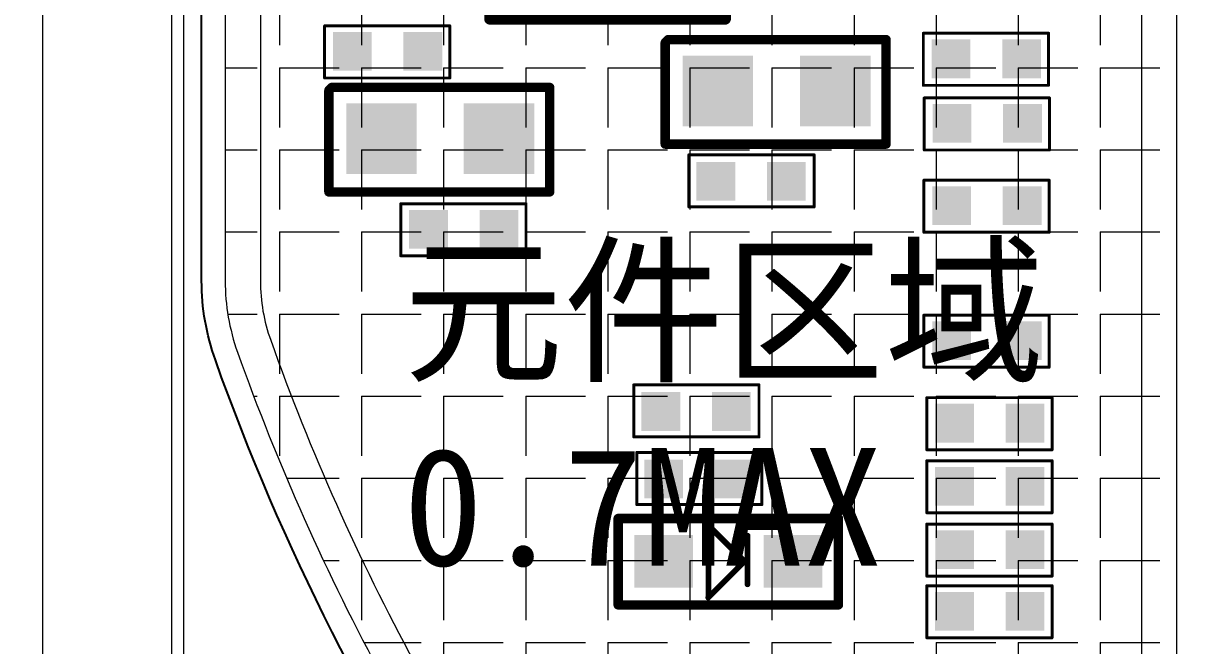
# Model space of a CAD drawing. Header units: millimetres. Extents: x -19 to 3409, y 490 to 920.
# Drawn here: x 3136.95 to 3147.01, y 801.49 to 806.78 of the extents above; entities that cross this region are included whole.
import ezdxf

# ---------------------------------------------------------------- set-up
doc = ezdxf.new("R2010")
doc.units = ezdxf.units.MM
doc.layers.get('0').update_dxf_attribs({"lineweight": 5})
doc.layers.get('Defpoints').update_dxf_attribs({"lineweight": 5})
for name, color, linetype, lineweight in [('DIM', 3, 'Continuous', 5), ('EMI', 5, 'Continuous', 5), ('MFPC', 50, 'Continuous', 5)]:
    doc.layers.add(name, color=color, linetype=linetype, lineweight=lineweight)
for name, color, linetype in [('TEXT', 2, 'Continuous'), ('TOPLAYER', 1, 'Continuous'), ('TOPOVERLAY', 2, 'Continuous'), ('TOPPASTE', 8, 'Continuous'), ('TOPSOLDER', 216, 'Continuous')]:
    doc.layers.add(name, color=color, linetype=linetype)
doc.styles.get("Standard").update_dxf_attribs({"font": 'txt', "bigfont": 'gbcbig.shx'})
doc.styles.add('汉字', font='')
doc.styles.get('汉字').set_extended_font_data('SimSun')
doc.dimstyles.new('DIM', dxfattribs={"dimtxt": 0.8, "dimasz": 0.8, "dimexe": 0, "dimexo": 0.5, "dimgap": 0.11, "dimtad": 0, "dimzin": 1, "dimdsep": 46, "dimtxsty": '汉字', "dimcen": 0, "dimclrd": 256, "dimclre": 256, "dimclrt": 256, "dimadec": 0, "dimazin": 0, "dimtm": 1e-09, "dimtfac": 1, "dimtofl": 0, "dimtmove": 0, "dimatfit": 3, "dimfxl": 0, "dimlwd": 5, "dimlwe": 5, "dimarcsym": 0})

# ---------------------------------------------------------------- blocks, each defined once
blk = doc.blocks.new('*D128')
at = {"layer": 'Defpoints', "color": 0, "lineweight": 5, "transparency": 16777216}
for p in [(3138.311, 826.642), (3138.311, 767.829), (3176.616, 767.829)]:
    blk.add_point(p, dxfattribs=at)
at = {"layer": 'DIM', "lineweight": 5, "transparency": 16777216}
for p, q in [((3138.311, 768.329), (3138.311, 826.642)), ((3139.111, 826.642), (3150.506, 826.642)), ((3175.816, 826.642), (3162.596, 826.642)), ((3176.616, 768.329), (3176.616, 826.642))]:
    blk.add_line(p, q, dxfattribs=at)
for points in [[(3139.111, 826.775), (3139.111, 826.508), (3138.311, 826.642)], [(3175.816, 826.775), (3175.816, 826.508), (3176.616, 826.642)]]:
    blk.add_solid(points, dxfattribs=at)
at = {"layer": 'DIM', "lineweight": 5, "transparency": 16777216, "insert": (3156.551, 826.642), "char_height": 0.8, "attachment_point": 5, "style": '汉字'}
blk.add_mtext('38.31±0.1(AA . Area）', dxfattribs=at)
blk = doc.blocks.new('*D129')
at = {"layer": 'Defpoints', "color": 0, "lineweight": 5, "transparency": 16777216}
for p in [(3137.111, 828.708), (3137.111, 767.829), (3177.816, 767.829)]:
    blk.add_point(p, dxfattribs=at)
at = {"layer": 'DIM', "lineweight": 5, "transparency": 16777216}
for p, q in [((3137.111, 768.329), (3137.111, 828.708)), ((3137.911, 828.708), (3149.306, 828.708)), ((3177.016, 828.708), (3164.109, 828.708)), ((3177.816, 768.329), (3177.816, 828.708))]:
    blk.add_line(p, q, dxfattribs=at)
for points in [[(3137.911, 828.841), (3137.911, 828.574), (3137.111, 828.708)], [(3177.016, 828.841), (3177.016, 828.574), (3177.816, 828.708)]]:
    blk.add_solid(points, dxfattribs=at)
at = {"layer": 'DIM', "lineweight": 5, "transparency": 16777216, "insert": (3156.708, 828.708), "char_height": 0.8, "attachment_point": 5, "style": '汉字'}
blk.add_mtext('40.71±0.15(Panel Outline)', dxfattribs=at)
blk = doc.blocks.new('*D121')
at = {"layer": 'Defpoints', "color": 0, "lineweight": 5, "transparency": 16777216}
for p in [(3115.403, 825.656), (3131.773, 825.656), (3153.816, 788.292)]:
    blk.add_point(p, dxfattribs=at)
at = {"layer": 'DIM', "lineweight": 5, "transparency": 16777216}
for p, q in [((3131.273, 825.656), (3115.403, 825.656)), ((3115.403, 824.856), (3115.403, 808.451)), ((3115.403, 789.092), (3115.403, 805.496)), ((3153.316, 788.292), (3115.403, 788.292))]:
    blk.add_line(p, q, dxfattribs=at)
for points in [[(3115.27, 824.856), (3115.536, 824.856), (3115.403, 825.656)], [(3115.27, 789.092), (3115.536, 789.092), (3115.403, 788.292)]]:
    blk.add_solid(points, dxfattribs=at)
at = {"layer": 'DIM', "lineweight": 5, "transparency": 16777216, "insert": (3115.403, 806.974), "char_height": 0.8, "attachment_point": 5, "rotation": 90, "style": '汉字'}
blk.add_mtext('37.36', dxfattribs=at)
blk = doc.blocks.new('*D243')
at = {"layer": 'Defpoints', "color": 0, "lineweight": 5, "transparency": 16777216}
for p in [(3179.613, 833.099), (3135.313, 767.829), (3179.613, 767.829)]:
    blk.add_point(p, dxfattribs=at)
at = {"layer": 'DIM', "lineweight": 5, "transparency": 16777216}
for p, q in [((3135.313, 768.329), (3135.313, 833.099)), ((3136.113, 833.099), (3148.413, 833.099)), ((3178.813, 833.099), (3164.178, 833.099)), ((3179.613, 768.329), (3179.613, 833.099))]:
    blk.add_line(p, q, dxfattribs=at)
for points in [[(3136.113, 833.232), (3136.113, 832.965), (3135.313, 833.099)], [(3178.813, 833.232), (3178.813, 832.965), (3179.613, 833.099)]]:
    blk.add_solid(points, dxfattribs=at)
at = {"layer": 'DIM', "lineweight": 5, "transparency": 16777216, "insert": (3156.296, 833.099), "char_height": 1.5, "attachment_point": 5, "style": '汉字'}
blk.add_mtext('\\A1;44.30±0.04(OD)', dxfattribs=at)
blk = doc.blocks.new('*D244')
at = {"layer": 'Defpoints', "color": 0, "lineweight": 5, "transparency": 16777216}
for p in [(3176.716, 830.889), (3138.211, 767.829), (3176.716, 767.829)]:
    blk.add_point(p, dxfattribs=at)
at = {"layer": 'DIM', "lineweight": 5, "transparency": 16777216}
for p, q in [((3138.211, 768.329), (3138.211, 830.889)), ((3139.011, 830.889), (3150.465, 830.889)), ((3175.916, 830.889), (3164.462, 830.889)), ((3176.716, 768.329), (3176.716, 830.889))]:
    blk.add_line(p, q, dxfattribs=at)
for points in [[(3139.011, 831.023), (3139.011, 830.756), (3138.211, 830.889)], [(3175.916, 831.023), (3175.916, 830.756), (3176.716, 830.889)]]:
    blk.add_solid(points, dxfattribs=at)
at = {"layer": 'DIM', "lineweight": 5, "transparency": 16777216, "insert": (3157.463, 830.889), "char_height": 1.5, "attachment_point": 5, "style": '汉字'}
blk.add_mtext('38.51%%P0.1 VA', dxfattribs=at)
blk = doc.blocks.new('DIODE_SCHOTTKY_2')
at = {"layer": 'TOPLAYER'}
for points in [[(-0.249999, -0.224998), (0.249999, -0.224998), (-0.249999, 0.224998), (0.249999, 0.224998)], [(0.849998, -0.224998), (1.349997, -0.224998), (0.849998, 0.224998), (1.349997, 0.224998)]]:
    blk.add_solid(points, dxfattribs=at)
at = {"layer": 'TOPOVERLAY'}
for points, const_width in [([(-0.387835, 0.364609), (1.486865, 0.364609)], 0.08001), ([(-0.387835, -0.37039), (-0.387835, 0.364609)], 0.08001), ([(1.486865, -0.37039), (1.486865, 0.364609)], 0.08001), ([(0.380865, -0.30639), (0.380865, 0.304251)], 0.05), ([(0.380865, 0.304251), (0.686186, -0.001069)], 0.05), ([(0.713064, -0.19479), (0.713064, 0.218011)], 0.05), ([(0.379265, -0.30799), (0.686186, -0.001069)], 0.05), ([(-0.387835, -0.37039), (1.486865, -0.37039)], 0.08001)]:
    blk.add_lwpolyline(points, dxfattribs=dict(at, const_width=const_width))
for points, const_width in [([(-0.407838, 0.364609, 1), (-0.367833, 0.364609, 1)], 0.040005), ([(-0.407838, 0.364609, 1), (-0.367833, 0.364609, 1)], 0.040005), ([(1.466863, 0.364609, 1), (1.506868, 0.364609, 1)], 0.040005), ([(1.466863, 0.364609, 1), (1.506868, 0.364609, 1)], 0.040005), ([(0.368366, 0.304251, 1), (0.393365, 0.304251, 1)], 0.024999), ([(0.368366, 0.304251, 1), (0.393365, 0.304251, 1)], 0.024999), ([(0.700565, 0.218011, 1), (0.725564, 0.218011, 1)], 0.024999), ([(0.673687, -0.001069, 1), (0.698685, -0.001069, 1)], 0.024999), ([(0.673687, -0.001069, 1), (0.698685, -0.001069, 1)], 0.024999), ([(0.700565, -0.19479, 1), (0.725564, -0.19479, 1)], 0.024999), ([(0.366766, -0.30799, 1), (0.391765, -0.30799, 1)], 0.024999), ([(0.368366, -0.30639, 1), (0.393365, -0.30639, 1)], 0.024999), ([(-0.407838, -0.37039, 1), (-0.367833, -0.37039, 1)], 0.040005), ([(-0.407838, -0.37039, 1), (-0.367833, -0.37039, 1)], 0.040005), ([(1.466863, -0.37039, 1), (1.506868, -0.37039, 1)], 0.040005), ([(1.466863, -0.37039, 1), (1.506868, -0.37039, 1)], 0.040005)]:
    blk.add_lwpolyline(points, format="xyb", close=True, dxfattribs=dict(at, const_width=const_width))
at = {"layer": 'TOPPASTE'}
for points in [[(-0.249999, -0.224998), (0.249999, -0.224998), (-0.249999, 0.224998), (0.249999, 0.224998)], [(0.849998, -0.224998), (1.349997, -0.224998), (0.849998, 0.224998), (1.349997, 0.224998)]]:
    blk.add_solid(points, dxfattribs=at)
at = {"layer": 'TOPSOLDER'}
for points in [[(-0.249999, -0.224998), (0.249999, -0.224998), (-0.249999, 0.224998), (0.249999, 0.224998)], [(0.849998, -0.224998), (1.349997, -0.224998), (0.849998, 0.224998), (1.349997, 0.224998)]]:
    blk.add_solid(points, dxfattribs=at)
blk = doc.blocks.new('0201_3')
at = {"layer": 'TOPLAYER'}
for points in [[(0.164998, -0.165001), (0.164998, 0.165001), (-0.164998, -0.165001), (-0.164998, 0.165001)], [(0.764997, -0.165001), (0.764997, 0.165001), (0.435, -0.165001), (0.435, 0.165001)]]:
    blk.add_solid(points, dxfattribs=at)
at = {"layer": 'TOPOVERLAY', "const_width": 0.025001}
for points in [[(-0.181, 0.225999), (-0.23, 0.225999)], [(-0.23, 0.225999), (-0.23, -0.217)], [(0.836, 0.225999), (-0.18, 0.225999)], [(0.836, 0.225999), (0.836, -0.217)], [(0.836, -0.217), (-0.23, -0.217)]]:
    blk.add_lwpolyline(points, dxfattribs=at)
at = {"layer": 'TOPOVERLAY', "const_width": 0.012499}
for points in [[(-0.23625, 0.225999, 1), (-0.223749, 0.225999, 1)], [(-0.23625, 0.225999, 1), (-0.223749, 0.225999, 1)], [(-0.187251, 0.225999, 1), (-0.174749, 0.225999, 1)], [(-0.186251, 0.225999, 1), (-0.173749, 0.225999, 1)], [(0.829749, 0.225999, 1), (0.842251, 0.225999, 1)], [(0.829749, 0.225999, 1), (0.842251, 0.225999, 1)], [(-0.23625, -0.217, 1), (-0.223749, -0.217, 1)], [(-0.23625, -0.217, 1), (-0.223749, -0.217, 1)], [(0.829749, -0.217, 1), (0.842251, -0.217, 1)], [(0.829749, -0.217, 1), (0.842251, -0.217, 1)]]:
    blk.add_lwpolyline(points, format="xyb", close=True, dxfattribs=at)
at = {"layer": 'TOPPASTE'}
for points in [[(0.164998, -0.165001), (0.164998, 0.165001), (-0.164998, -0.165001), (-0.164998, 0.165001)], [(0.764997, -0.165001), (0.764997, 0.165001), (0.435, -0.165001), (0.435, 0.165001)]]:
    blk.add_solid(points, dxfattribs=at)
at = {"layer": 'TOPSOLDER'}
for points in [[(0.164998, -0.165001), (0.164998, 0.165001), (-0.164998, -0.165001), (-0.164998, 0.165001)], [(0.764997, -0.165001), (0.764997, 0.165001), (0.435, -0.165001), (0.435, 0.165001)]]:
    blk.add_solid(points, dxfattribs=at)
blk = doc.blocks.new('0201_4')
at = {"layer": 'TOPLAYER'}
for points in [[(0.164998, -0.165001), (0.164998, 0.165001), (-0.164998, -0.165001), (-0.164998, 0.165001)], [(0.764997, -0.165001), (0.764997, 0.165001), (0.435, -0.165001), (0.435, 0.165001)]]:
    blk.add_solid(points, dxfattribs=at)
at = {"layer": 'TOPOVERLAY', "const_width": 0.025001}
for points in [[(-0.181, 0.225999), (-0.23, 0.225999)], [(-0.23, 0.225999), (-0.23, -0.217)], [(0.836, 0.225999), (-0.18, 0.225999)], [(0.836, 0.225999), (0.836, -0.217)], [(0.836, -0.217), (-0.23, -0.217)]]:
    blk.add_lwpolyline(points, dxfattribs=at)
at = {"layer": 'TOPOVERLAY', "const_width": 0.012499}
for points in [[(-0.23625, 0.225999, 1), (-0.223749, 0.225999, 1)], [(-0.23625, 0.225999, 1), (-0.223749, 0.225999, 1)], [(-0.187251, 0.225999, 1), (-0.174749, 0.225999, 1)], [(-0.186251, 0.225999, 1), (-0.173749, 0.225999, 1)], [(0.829749, 0.225999, 1), (0.842251, 0.225999, 1)], [(0.829749, 0.225999, 1), (0.842251, 0.225999, 1)], [(-0.23625, -0.217, 1), (-0.223749, -0.217, 1)], [(-0.23625, -0.217, 1), (-0.223749, -0.217, 1)], [(0.829749, -0.217, 1), (0.842251, -0.217, 1)], [(0.829749, -0.217, 1), (0.842251, -0.217, 1)]]:
    blk.add_lwpolyline(points, format="xyb", close=True, dxfattribs=at)
at = {"layer": 'TOPPASTE'}
for points in [[(0.164998, -0.165001), (0.164998, 0.165001), (-0.164998, -0.165001), (-0.164998, 0.165001)], [(0.764997, -0.165001), (0.764997, 0.165001), (0.435, -0.165001), (0.435, 0.165001)]]:
    blk.add_solid(points, dxfattribs=at)
at = {"layer": 'TOPSOLDER'}
for points in [[(0.164998, -0.165001), (0.164998, 0.165001), (-0.164998, -0.165001), (-0.164998, 0.165001)], [(0.764997, -0.165001), (0.764997, 0.165001), (0.435, -0.165001), (0.435, 0.165001)]]:
    blk.add_solid(points, dxfattribs=at)
blk = doc.blocks.new('0201_5')
at = {"layer": 'TOPLAYER'}
for points in [[(0.164998, -0.165001), (0.164998, 0.165001), (-0.164998, -0.165001), (-0.164998, 0.165001)], [(0.764997, -0.165001), (0.764997, 0.165001), (0.435, -0.165001), (0.435, 0.165001)]]:
    blk.add_solid(points, dxfattribs=at)
at = {"layer": 'TOPOVERLAY', "const_width": 0.025001}
for points in [[(-0.23, 0.225999), (-0.181, 0.225999)], [(-0.23, -0.217), (-0.23, 0.225999)], [(-0.18, 0.225999), (0.836, 0.225999)], [(0.836, -0.217), (0.836, 0.225999)], [(-0.23, -0.217), (0.836, -0.217)]]:
    blk.add_lwpolyline(points, dxfattribs=at)
at = {"layer": 'TOPOVERLAY', "const_width": 0.012499}
for points in [[(-0.23625, 0.225999, 1), (-0.223749, 0.225999, 1)], [(-0.23625, 0.225999, 1), (-0.223749, 0.225999, 1)], [(-0.187251, 0.225999, 1), (-0.174749, 0.225999, 1)], [(-0.186251, 0.225999, 1), (-0.173749, 0.225999, 1)], [(0.829749, 0.225999, 1), (0.842251, 0.225999, 1)], [(0.829749, 0.225999, 1), (0.842251, 0.225999, 1)], [(-0.23625, -0.217, 1), (-0.223749, -0.217, 1)], [(-0.23625, -0.217, 1), (-0.223749, -0.217, 1)], [(0.829749, -0.217, 1), (0.842251, -0.217, 1)], [(0.829749, -0.217, 1), (0.842251, -0.217, 1)]]:
    blk.add_lwpolyline(points, format="xyb", close=True, dxfattribs=at)
at = {"layer": 'TOPPASTE'}
for points in [[(0.164998, -0.165001), (0.164998, 0.165001), (-0.164998, -0.165001), (-0.164998, 0.165001)], [(0.764997, -0.165001), (0.764997, 0.165001), (0.435, -0.165001), (0.435, 0.165001)]]:
    blk.add_solid(points, dxfattribs=at)
at = {"layer": 'TOPSOLDER'}
for points in [[(0.164998, -0.165001), (0.164998, 0.165001), (-0.164998, -0.165001), (-0.164998, 0.165001)], [(0.764997, -0.165001), (0.764997, 0.165001), (0.435, -0.165001), (0.435, 0.165001)]]:
    blk.add_solid(points, dxfattribs=at)
blk = doc.blocks.new('0201_6')
at = {"layer": 'TOPLAYER'}
for points in [[(0.164998, -0.165001), (0.164998, 0.165001), (-0.164998, -0.165001), (-0.164998, 0.165001)], [(0.764997, -0.165001), (0.764997, 0.165001), (0.435, -0.165001), (0.435, 0.165001)]]:
    blk.add_solid(points, dxfattribs=at)
at = {"layer": 'TOPOVERLAY', "const_width": 0.025001}
for points in [[(-0.23, 0.225999), (-0.181, 0.225999)], [(-0.23, -0.217), (-0.23, 0.225999)], [(-0.18, 0.225999), (0.836, 0.225999)], [(0.836, -0.217), (0.836, 0.225999)], [(-0.23, -0.217), (0.836, -0.217)]]:
    blk.add_lwpolyline(points, dxfattribs=at)
at = {"layer": 'TOPOVERLAY', "const_width": 0.012499}
for points in [[(-0.23625, 0.225999, 1), (-0.223749, 0.225999, 1)], [(-0.23625, 0.225999, 1), (-0.223749, 0.225999, 1)], [(-0.187251, 0.225999, 1), (-0.174749, 0.225999, 1)], [(-0.186251, 0.225999, 1), (-0.173749, 0.225999, 1)], [(0.829749, 0.225999, 1), (0.842251, 0.225999, 1)], [(0.829749, 0.225999, 1), (0.842251, 0.225999, 1)], [(-0.23625, -0.217, 1), (-0.223749, -0.217, 1)], [(-0.23625, -0.217, 1), (-0.223749, -0.217, 1)], [(0.829749, -0.217, 1), (0.842251, -0.217, 1)], [(0.829749, -0.217, 1), (0.842251, -0.217, 1)]]:
    blk.add_lwpolyline(points, format="xyb", close=True, dxfattribs=at)
at = {"layer": 'TOPPASTE'}
for points in [[(0.164998, -0.165001), (0.164998, 0.165001), (-0.164998, -0.165001), (-0.164998, 0.165001)], [(0.764997, -0.165001), (0.764997, 0.165001), (0.435, -0.165001), (0.435, 0.165001)]]:
    blk.add_solid(points, dxfattribs=at)
at = {"layer": 'TOPSOLDER'}
for points in [[(0.164998, -0.165001), (0.164998, 0.165001), (-0.164998, -0.165001), (-0.164998, 0.165001)], [(0.764997, -0.165001), (0.764997, 0.165001), (0.435, -0.165001), (0.435, 0.165001)]]:
    blk.add_solid(points, dxfattribs=at)
blk = doc.blocks.new('0201_7')
at = {"layer": 'TOPLAYER'}
for points in [[(0.164998, -0.165001), (0.164998, 0.165001), (-0.164998, -0.165001), (-0.164998, 0.165001)], [(0.764997, -0.165001), (0.764997, 0.165001), (0.435, -0.165001), (0.435, 0.165001)]]:
    blk.add_solid(points, dxfattribs=at)
at = {"layer": 'TOPOVERLAY', "const_width": 0.025001}
for points in [[(-0.23, 0.225999), (-0.181, 0.225999)], [(-0.23, -0.217), (-0.23, 0.225999)], [(-0.18, 0.225999), (0.836, 0.225999)], [(0.836, -0.217), (0.836, 0.225999)], [(-0.23, -0.217), (0.836, -0.217)]]:
    blk.add_lwpolyline(points, dxfattribs=at)
at = {"layer": 'TOPOVERLAY', "const_width": 0.012499}
for points in [[(-0.23625, 0.225999, 1), (-0.223749, 0.225999, 1)], [(-0.23625, 0.225999, 1), (-0.223749, 0.225999, 1)], [(-0.187251, 0.225999, 1), (-0.174749, 0.225999, 1)], [(-0.186251, 0.225999, 1), (-0.173749, 0.225999, 1)], [(0.829749, 0.225999, 1), (0.842251, 0.225999, 1)], [(0.829749, 0.225999, 1), (0.842251, 0.225999, 1)], [(-0.23625, -0.217, 1), (-0.223749, -0.217, 1)], [(-0.23625, -0.217, 1), (-0.223749, -0.217, 1)], [(0.829749, -0.217, 1), (0.842251, -0.217, 1)], [(0.829749, -0.217, 1), (0.842251, -0.217, 1)]]:
    blk.add_lwpolyline(points, format="xyb", close=True, dxfattribs=at)
at = {"layer": 'TOPPASTE'}
for points in [[(0.164998, -0.165001), (0.164998, 0.165001), (-0.164998, -0.165001), (-0.164998, 0.165001)], [(0.764997, -0.165001), (0.764997, 0.165001), (0.435, -0.165001), (0.435, 0.165001)]]:
    blk.add_solid(points, dxfattribs=at)
at = {"layer": 'TOPSOLDER'}
for points in [[(0.164998, -0.165001), (0.164998, 0.165001), (-0.164998, -0.165001), (-0.164998, 0.165001)], [(0.764997, -0.165001), (0.764997, 0.165001), (0.435, -0.165001), (0.435, 0.165001)]]:
    blk.add_solid(points, dxfattribs=at)
blk = doc.blocks.new('0201_14')
at = {"layer": 'TOPLAYER'}
for points in [[(0.164998, -0.165001), (0.164998, 0.165001), (-0.164998, -0.165001), (-0.164998, 0.165001)], [(0.764997, -0.165001), (0.764997, 0.165001), (0.435, -0.165001), (0.435, 0.165001)]]:
    blk.add_solid(points, dxfattribs=at)
at = {"layer": 'TOPOVERLAY', "const_width": 0.025001}
for points in [[(-0.181, 0.225999), (-0.23, 0.225999)], [(-0.23, 0.225999), (-0.23, -0.217)], [(0.836, 0.225999), (-0.18, 0.225999)], [(0.836, 0.225999), (0.836, -0.217)], [(0.836, -0.217), (-0.23, -0.217)]]:
    blk.add_lwpolyline(points, dxfattribs=at)
at = {"layer": 'TOPOVERLAY', "const_width": 0.012499}
for points in [[(-0.23625, 0.225999, 1), (-0.223749, 0.225999, 1)], [(-0.23625, 0.225999, 1), (-0.223749, 0.225999, 1)], [(-0.187251, 0.225999, 1), (-0.174749, 0.225999, 1)], [(-0.186251, 0.225999, 1), (-0.173749, 0.225999, 1)], [(0.829749, 0.225999, 1), (0.842251, 0.225999, 1)], [(0.829749, 0.225999, 1), (0.842251, 0.225999, 1)], [(-0.23625, -0.217, 1), (-0.223749, -0.217, 1)], [(-0.23625, -0.217, 1), (-0.223749, -0.217, 1)], [(0.829749, -0.217, 1), (0.842251, -0.217, 1)], [(0.829749, -0.217, 1), (0.842251, -0.217, 1)]]:
    blk.add_lwpolyline(points, format="xyb", close=True, dxfattribs=at)
at = {"layer": 'TOPPASTE'}
for points in [[(0.164998, -0.165001), (0.164998, 0.165001), (-0.164998, -0.165001), (-0.164998, 0.165001)], [(0.764997, -0.165001), (0.764997, 0.165001), (0.435, -0.165001), (0.435, 0.165001)]]:
    blk.add_solid(points, dxfattribs=at)
at = {"layer": 'TOPSOLDER'}
for points in [[(0.164998, -0.165001), (0.164998, 0.165001), (-0.164998, -0.165001), (-0.164998, 0.165001)], [(0.764997, -0.165001), (0.764997, 0.165001), (0.435, -0.165001), (0.435, 0.165001)]]:
    blk.add_solid(points, dxfattribs=at)
blk = doc.blocks.new('0201_15')
at = {"layer": 'TOPLAYER'}
for points in [[(0.164998, -0.165001), (0.164998, 0.165001), (-0.164998, -0.165001), (-0.164998, 0.165001)], [(0.764997, -0.165001), (0.764997, 0.165001), (0.435, -0.165001), (0.435, 0.165001)]]:
    blk.add_solid(points, dxfattribs=at)
at = {"layer": 'TOPOVERLAY', "const_width": 0.025001}
for points in [[(-0.181, 0.225999), (-0.23, 0.225999)], [(-0.23, 0.225999), (-0.23, -0.217)], [(0.836, 0.225999), (-0.18, 0.225999)], [(0.836, 0.225999), (0.836, -0.217)], [(0.836, -0.217), (-0.23, -0.217)]]:
    blk.add_lwpolyline(points, dxfattribs=at)
at = {"layer": 'TOPOVERLAY', "const_width": 0.012499}
for points in [[(-0.23625, 0.225999, 1), (-0.223749, 0.225999, 1)], [(-0.23625, 0.225999, 1), (-0.223749, 0.225999, 1)], [(-0.187251, 0.225999, 1), (-0.174749, 0.225999, 1)], [(-0.186251, 0.225999, 1), (-0.173749, 0.225999, 1)], [(0.829749, 0.225999, 1), (0.842251, 0.225999, 1)], [(0.829749, 0.225999, 1), (0.842251, 0.225999, 1)], [(-0.23625, -0.217, 1), (-0.223749, -0.217, 1)], [(-0.23625, -0.217, 1), (-0.223749, -0.217, 1)], [(0.829749, -0.217, 1), (0.842251, -0.217, 1)], [(0.829749, -0.217, 1), (0.842251, -0.217, 1)]]:
    blk.add_lwpolyline(points, format="xyb", close=True, dxfattribs=at)
at = {"layer": 'TOPPASTE'}
for points in [[(0.164998, -0.165001), (0.164998, 0.165001), (-0.164998, -0.165001), (-0.164998, 0.165001)], [(0.764997, -0.165001), (0.764997, 0.165001), (0.435, -0.165001), (0.435, 0.165001)]]:
    blk.add_solid(points, dxfattribs=at)
at = {"layer": 'TOPSOLDER'}
for points in [[(0.164998, -0.165001), (0.164998, 0.165001), (-0.164998, -0.165001), (-0.164998, 0.165001)], [(0.764997, -0.165001), (0.764997, 0.165001), (0.435, -0.165001), (0.435, 0.165001)]]:
    blk.add_solid(points, dxfattribs=at)
blk = doc.blocks.new('0201_16')
at = {"layer": 'TOPLAYER'}
for points in [[(0.164998, -0.165001), (0.164998, 0.165001), (-0.164998, -0.165001), (-0.164998, 0.165001)], [(0.764997, -0.165001), (0.764997, 0.165001), (0.435, -0.165001), (0.435, 0.165001)]]:
    blk.add_solid(points, dxfattribs=at)
at = {"layer": 'TOPOVERLAY', "const_width": 0.025001}
for points in [[(-0.181, 0.225999), (-0.23, 0.225999)], [(-0.23, 0.225999), (-0.23, -0.217)], [(0.836, 0.225999), (-0.18, 0.225999)], [(0.836, 0.225999), (0.836, -0.217)], [(0.836, -0.217), (-0.23, -0.217)]]:
    blk.add_lwpolyline(points, dxfattribs=at)
at = {"layer": 'TOPOVERLAY', "const_width": 0.012499}
for points in [[(-0.23625, 0.225999, 1), (-0.223749, 0.225999, 1)], [(-0.23625, 0.225999, 1), (-0.223749, 0.225999, 1)], [(-0.187251, 0.225999, 1), (-0.174749, 0.225999, 1)], [(-0.186251, 0.225999, 1), (-0.173749, 0.225999, 1)], [(0.829749, 0.225999, 1), (0.842251, 0.225999, 1)], [(0.829749, 0.225999, 1), (0.842251, 0.225999, 1)], [(-0.23625, -0.217, 1), (-0.223749, -0.217, 1)], [(-0.23625, -0.217, 1), (-0.223749, -0.217, 1)], [(0.829749, -0.217, 1), (0.842251, -0.217, 1)], [(0.829749, -0.217, 1), (0.842251, -0.217, 1)]]:
    blk.add_lwpolyline(points, format="xyb", close=True, dxfattribs=at)
at = {"layer": 'TOPPASTE'}
for points in [[(0.164998, -0.165001), (0.164998, 0.165001), (-0.164998, -0.165001), (-0.164998, 0.165001)], [(0.764997, -0.165001), (0.764997, 0.165001), (0.435, -0.165001), (0.435, 0.165001)]]:
    blk.add_solid(points, dxfattribs=at)
at = {"layer": 'TOPSOLDER'}
for points in [[(0.164998, -0.165001), (0.164998, 0.165001), (-0.164998, -0.165001), (-0.164998, 0.165001)], [(0.764997, -0.165001), (0.764997, 0.165001), (0.435, -0.165001), (0.435, 0.165001)]]:
    blk.add_solid(points, dxfattribs=at)
blk = doc.blocks.new('0201_17')
at = {"layer": 'TOPLAYER'}
for points in [[(0.164998, -0.165001), (0.164998, 0.165001), (-0.164998, -0.165001), (-0.164998, 0.165001)], [(0.764997, -0.165001), (0.764997, 0.165001), (0.435, -0.165001), (0.435, 0.165001)]]:
    blk.add_solid(points, dxfattribs=at)
at = {"layer": 'TOPOVERLAY', "const_width": 0.025001}
for points in [[(-0.181, 0.225999), (-0.23, 0.225999)], [(-0.23, 0.225999), (-0.23, -0.217)], [(0.836, 0.225999), (-0.18, 0.225999)], [(0.836, 0.225999), (0.836, -0.217)], [(0.836, -0.217), (-0.23, -0.217)]]:
    blk.add_lwpolyline(points, dxfattribs=at)
at = {"layer": 'TOPOVERLAY', "const_width": 0.012499}
for points in [[(-0.23625, 0.225999, 1), (-0.223749, 0.225999, 1)], [(-0.23625, 0.225999, 1), (-0.223749, 0.225999, 1)], [(-0.187251, 0.225999, 1), (-0.174749, 0.225999, 1)], [(-0.186251, 0.225999, 1), (-0.173749, 0.225999, 1)], [(0.829749, 0.225999, 1), (0.842251, 0.225999, 1)], [(0.829749, 0.225999, 1), (0.842251, 0.225999, 1)], [(-0.23625, -0.217, 1), (-0.223749, -0.217, 1)], [(-0.23625, -0.217, 1), (-0.223749, -0.217, 1)], [(0.829749, -0.217, 1), (0.842251, -0.217, 1)], [(0.829749, -0.217, 1), (0.842251, -0.217, 1)]]:
    blk.add_lwpolyline(points, format="xyb", close=True, dxfattribs=at)
at = {"layer": 'TOPPASTE'}
for points in [[(0.164998, -0.165001), (0.164998, 0.165001), (-0.164998, -0.165001), (-0.164998, 0.165001)], [(0.764997, -0.165001), (0.764997, 0.165001), (0.435, -0.165001), (0.435, 0.165001)]]:
    blk.add_solid(points, dxfattribs=at)
at = {"layer": 'TOPSOLDER'}
for points in [[(0.164998, -0.165001), (0.164998, 0.165001), (-0.164998, -0.165001), (-0.164998, 0.165001)], [(0.764997, -0.165001), (0.764997, 0.165001), (0.435, -0.165001), (0.435, 0.165001)]]:
    blk.add_solid(points, dxfattribs=at)
blk = doc.blocks.new('0201_18')
at = {"layer": 'TOPLAYER'}
for points in [[(0.164998, -0.165001), (0.164998, 0.165001), (-0.164998, -0.165001), (-0.164998, 0.165001)], [(0.764997, -0.165001), (0.764997, 0.165001), (0.435, -0.165001), (0.435, 0.165001)]]:
    blk.add_solid(points, dxfattribs=at)
at = {"layer": 'TOPOVERLAY', "const_width": 0.025001}
for points in [[(-0.181, 0.225999), (-0.23, 0.225999)], [(-0.23, 0.225999), (-0.23, -0.217)], [(0.836, 0.225999), (-0.18, 0.225999)], [(0.836, 0.225999), (0.836, -0.217)], [(0.836, -0.217), (-0.23, -0.217)]]:
    blk.add_lwpolyline(points, dxfattribs=at)
at = {"layer": 'TOPOVERLAY', "const_width": 0.012499}
for points in [[(-0.23625, 0.225999, 1), (-0.223749, 0.225999, 1)], [(-0.23625, 0.225999, 1), (-0.223749, 0.225999, 1)], [(-0.187251, 0.225999, 1), (-0.174749, 0.225999, 1)], [(-0.186251, 0.225999, 1), (-0.173749, 0.225999, 1)], [(0.829749, 0.225999, 1), (0.842251, 0.225999, 1)], [(0.829749, 0.225999, 1), (0.842251, 0.225999, 1)], [(-0.23625, -0.217, 1), (-0.223749, -0.217, 1)], [(-0.23625, -0.217, 1), (-0.223749, -0.217, 1)], [(0.829749, -0.217, 1), (0.842251, -0.217, 1)], [(0.829749, -0.217, 1), (0.842251, -0.217, 1)]]:
    blk.add_lwpolyline(points, format="xyb", close=True, dxfattribs=at)
at = {"layer": 'TOPPASTE'}
for points in [[(0.164998, -0.165001), (0.164998, 0.165001), (-0.164998, -0.165001), (-0.164998, 0.165001)], [(0.764997, -0.165001), (0.764997, 0.165001), (0.435, -0.165001), (0.435, 0.165001)]]:
    blk.add_solid(points, dxfattribs=at)
at = {"layer": 'TOPSOLDER'}
for points in [[(0.164998, -0.165001), (0.164998, 0.165001), (-0.164998, -0.165001), (-0.164998, 0.165001)], [(0.764997, -0.165001), (0.764997, 0.165001), (0.435, -0.165001), (0.435, 0.165001)]]:
    blk.add_solid(points, dxfattribs=at)
blk = doc.blocks.new('0201_19')
at = {"layer": 'TOPLAYER'}
for points in [[(0.164998, -0.165001), (0.164998, 0.165001), (-0.164998, -0.165001), (-0.164998, 0.165001)], [(0.764997, -0.165001), (0.764997, 0.165001), (0.435, -0.165001), (0.435, 0.165001)]]:
    blk.add_solid(points, dxfattribs=at)
at = {"layer": 'TOPOVERLAY', "const_width": 0.025001}
for points in [[(-0.181, 0.225999), (-0.23, 0.225999)], [(-0.23, 0.225999), (-0.23, -0.217)], [(0.836, 0.225999), (-0.18, 0.225999)], [(0.836, 0.225999), (0.836, -0.217)], [(0.836, -0.217), (-0.23, -0.217)]]:
    blk.add_lwpolyline(points, dxfattribs=at)
at = {"layer": 'TOPOVERLAY', "const_width": 0.012499}
for points in [[(-0.23625, 0.225999, 1), (-0.223749, 0.225999, 1)], [(-0.23625, 0.225999, 1), (-0.223749, 0.225999, 1)], [(-0.187251, 0.225999, 1), (-0.174749, 0.225999, 1)], [(-0.186251, 0.225999, 1), (-0.173749, 0.225999, 1)], [(0.829749, 0.225999, 1), (0.842251, 0.225999, 1)], [(0.829749, 0.225999, 1), (0.842251, 0.225999, 1)], [(-0.23625, -0.217, 1), (-0.223749, -0.217, 1)], [(-0.23625, -0.217, 1), (-0.223749, -0.217, 1)], [(0.829749, -0.217, 1), (0.842251, -0.217, 1)], [(0.829749, -0.217, 1), (0.842251, -0.217, 1)]]:
    blk.add_lwpolyline(points, format="xyb", close=True, dxfattribs=at)
at = {"layer": 'TOPPASTE'}
for points in [[(0.164998, -0.165001), (0.164998, 0.165001), (-0.164998, -0.165001), (-0.164998, 0.165001)], [(0.764997, -0.165001), (0.764997, 0.165001), (0.435, -0.165001), (0.435, 0.165001)]]:
    blk.add_solid(points, dxfattribs=at)
at = {"layer": 'TOPSOLDER'}
for points in [[(0.164998, -0.165001), (0.164998, 0.165001), (-0.164998, -0.165001), (-0.164998, 0.165001)], [(0.764997, -0.165001), (0.764997, 0.165001), (0.435, -0.165001), (0.435, 0.165001)]]:
    blk.add_solid(points, dxfattribs=at)
blk = doc.blocks.new('0201_20')
at = {"layer": 'TOPLAYER'}
for points in [[(0.164998, -0.165001), (0.164998, 0.165001), (-0.164998, -0.165001), (-0.164998, 0.165001)], [(0.764997, -0.165001), (0.764997, 0.165001), (0.435, -0.165001), (0.435, 0.165001)]]:
    blk.add_solid(points, dxfattribs=at)
at = {"layer": 'TOPOVERLAY', "const_width": 0.025001}
for points in [[(-0.181, 0.225999), (-0.23, 0.225999)], [(-0.23, 0.225999), (-0.23, -0.217)], [(0.836, 0.225999), (-0.18, 0.225999)], [(0.836, 0.225999), (0.836, -0.217)], [(0.836, -0.217), (-0.23, -0.217)]]:
    blk.add_lwpolyline(points, dxfattribs=at)
at = {"layer": 'TOPOVERLAY', "const_width": 0.012499}
for points in [[(-0.23625, 0.225999, 1), (-0.223749, 0.225999, 1)], [(-0.23625, 0.225999, 1), (-0.223749, 0.225999, 1)], [(-0.187251, 0.225999, 1), (-0.174749, 0.225999, 1)], [(-0.186251, 0.225999, 1), (-0.173749, 0.225999, 1)], [(0.829749, 0.225999, 1), (0.842251, 0.225999, 1)], [(0.829749, 0.225999, 1), (0.842251, 0.225999, 1)], [(-0.23625, -0.217, 1), (-0.223749, -0.217, 1)], [(-0.23625, -0.217, 1), (-0.223749, -0.217, 1)], [(0.829749, -0.217, 1), (0.842251, -0.217, 1)], [(0.829749, -0.217, 1), (0.842251, -0.217, 1)]]:
    blk.add_lwpolyline(points, format="xyb", close=True, dxfattribs=at)
at = {"layer": 'TOPPASTE'}
for points in [[(0.164998, -0.165001), (0.164998, 0.165001), (-0.164998, -0.165001), (-0.164998, 0.165001)], [(0.764997, -0.165001), (0.764997, 0.165001), (0.435, -0.165001), (0.435, 0.165001)]]:
    blk.add_solid(points, dxfattribs=at)
at = {"layer": 'TOPSOLDER'}
for points in [[(0.164998, -0.165001), (0.164998, 0.165001), (-0.164998, -0.165001), (-0.164998, 0.165001)], [(0.764997, -0.165001), (0.764997, 0.165001), (0.435, -0.165001), (0.435, 0.165001)]]:
    blk.add_solid(points, dxfattribs=at)
blk = doc.blocks.new('0201_21')
at = {"layer": 'TOPLAYER'}
for points in [[(0.164998, -0.165001), (0.164998, 0.165001), (-0.164998, -0.165001), (-0.164998, 0.165001)], [(0.764997, -0.165001), (0.764997, 0.165001), (0.435, -0.165001), (0.435, 0.165001)]]:
    blk.add_solid(points, dxfattribs=at)
at = {"layer": 'TOPOVERLAY', "const_width": 0.025001}
for points in [[(-0.181, 0.225999), (-0.23, 0.225999)], [(-0.23, 0.225999), (-0.23, -0.217)], [(0.836, 0.225999), (-0.18, 0.225999)], [(0.836, 0.225999), (0.836, -0.217)], [(0.836, -0.217), (-0.23, -0.217)]]:
    blk.add_lwpolyline(points, dxfattribs=at)
at = {"layer": 'TOPOVERLAY', "const_width": 0.012499}
for points in [[(-0.23625, 0.225999, 1), (-0.223749, 0.225999, 1)], [(-0.23625, 0.225999, 1), (-0.223749, 0.225999, 1)], [(-0.187251, 0.225999, 1), (-0.174749, 0.225999, 1)], [(-0.186251, 0.225999, 1), (-0.173749, 0.225999, 1)], [(0.829749, 0.225999, 1), (0.842251, 0.225999, 1)], [(0.829749, 0.225999, 1), (0.842251, 0.225999, 1)], [(-0.23625, -0.217, 1), (-0.223749, -0.217, 1)], [(-0.23625, -0.217, 1), (-0.223749, -0.217, 1)], [(0.829749, -0.217, 1), (0.842251, -0.217, 1)], [(0.829749, -0.217, 1), (0.842251, -0.217, 1)]]:
    blk.add_lwpolyline(points, format="xyb", close=True, dxfattribs=at)
at = {"layer": 'TOPPASTE'}
for points in [[(0.164998, -0.165001), (0.164998, 0.165001), (-0.164998, -0.165001), (-0.164998, 0.165001)], [(0.764997, -0.165001), (0.764997, 0.165001), (0.435, -0.165001), (0.435, 0.165001)]]:
    blk.add_solid(points, dxfattribs=at)
at = {"layer": 'TOPSOLDER'}
for points in [[(0.164998, -0.165001), (0.164998, 0.165001), (-0.164998, -0.165001), (-0.164998, 0.165001)], [(0.764997, -0.165001), (0.764997, 0.165001), (0.435, -0.165001), (0.435, 0.165001)]]:
    blk.add_solid(points, dxfattribs=at)
blk = doc.blocks.new('BGA16_4_24')
at = {"layer": 'TOPLAYER', "const_width": 0.124998}
for points in [[(-0.062499, 0, 1), (0.062499, 0, 1)], [(0.3375, 0, 1), (0.462498, 0, 1)], [(0.737499, 0, 1), (0.862498, 0, 1)], [(1.137498, 0, 1), (1.262497, 0, 1)], [(-0.062499, -0.399999, 1), (0.062499, -0.399999, 1)], [(0.3375, -0.399999, 1), (0.462498, -0.399999, 1)], [(0.737499, -0.399999, 1), (0.862498, -0.399999, 1)], [(1.137498, -0.399999, 1), (1.262497, -0.399999, 1)], [(-0.062499, -0.799998, 1), (0.062499, -0.799998, 1)], [(0.3375, -0.799998, 1), (0.462498, -0.799998, 1)], [(0.737499, -0.799998, 1), (0.862498, -0.799998, 1)], [(1.137498, -0.799998, 1), (1.262497, -0.799998, 1)], [(-0.062499, -1.199998, 1), (0.062499, -1.199998, 1)], [(0.3375, -1.199998, 1), (0.462498, -1.199998, 1)], [(0.737499, -1.199998, 1), (0.862498, -1.199998, 1)], [(1.137498, -1.199998, 1), (1.262497, -1.199998, 1)]]:
    blk.add_lwpolyline(points, format="xyb", close=True, dxfattribs=at)
at = {"layer": 'TOPOVERLAY'}
for points, const_width in [([(-0.672562, 0.528036, 1), (-0.447563, 0.528036, 1)], 0.224998), ([(-0.224998, 0.399999, 1), (-0.175001, 0.399999, 1)], 0.05), ([(-0.224998, 0.399999, 1), (-0.175001, 0.399999, 1)], 0.05), ([(1.574998, 0.399999, 1), (1.624995, 0.399999, 1)], 0.05), ([(1.574998, 0.399999, 1), (1.624995, 0.399999, 1)], 0.05), ([(-0.424998, 0.2, 1), (-0.375001, 0.2, 1)], 0.05), ([(-0.424998, 0.2, 1), (-0.375001, 0.2, 1)], 0.05), ([(-0.424998, -1.599997, 1), (-0.375001, -1.599997, 1)], 0.05), ([(-0.424998, -1.599997, 1), (-0.375001, -1.599997, 1)], 0.05), ([(1.574998, -1.599997, 1), (1.624995, -1.599997, 1)], 0.05), ([(1.574998, -1.599997, 1), (1.624995, -1.599997, 1)], 0.05)]:
    blk.add_lwpolyline(points, format="xyb", close=True, dxfattribs=dict(at, const_width=const_width))
at = {"layer": 'TOPOVERLAY', "const_width": 0.1}
for points in [[(-0.399999, 0.2), (-0.2, 0.399999)], [(1.599997, 0.399999), (-0.2, 0.399999)], [(1.599997, -1.599997), (1.599997, 0.399999)], [(-0.399999, -1.599997), (-0.399999, 0.2)], [(1.599997, -1.599997), (-0.399999, -1.599997)]]:
    blk.add_lwpolyline(points, dxfattribs=at)
at = {"layer": 'TOPPASTE', "const_width": 0.124998}
for points in [[(-0.062499, 0, 1), (0.062499, 0, 1)], [(0.3375, 0, 1), (0.462498, 0, 1)], [(0.737499, 0, 1), (0.862498, 0, 1)], [(1.137498, 0, 1), (1.262497, 0, 1)], [(-0.062499, -0.399999, 1), (0.062499, -0.399999, 1)], [(0.3375, -0.399999, 1), (0.462498, -0.399999, 1)], [(0.737499, -0.399999, 1), (0.862498, -0.399999, 1)], [(1.137498, -0.399999, 1), (1.262497, -0.399999, 1)], [(-0.062499, -0.799998, 1), (0.062499, -0.799998, 1)], [(0.3375, -0.799998, 1), (0.462498, -0.799998, 1)], [(0.737499, -0.799998, 1), (0.862498, -0.799998, 1)], [(1.137498, -0.799998, 1), (1.262497, -0.799998, 1)], [(-0.062499, -1.199998, 1), (0.062499, -1.199998, 1)], [(0.3375, -1.199998, 1), (0.462498, -1.199998, 1)], [(0.737499, -1.199998, 1), (0.862498, -1.199998, 1)], [(1.137498, -1.199998, 1), (1.262497, -1.199998, 1)]]:
    blk.add_lwpolyline(points, format="xyb", close=True, dxfattribs=at)
at = {"layer": 'TOPSOLDER', "const_width": 0.124998}
for points in [[(-0.062499, 0, 1), (0.062499, 0, 1)], [(0.3375, 0, 1), (0.462498, 0, 1)], [(0.737499, 0, 1), (0.862498, 0, 1)], [(1.137498, 0, 1), (1.262497, 0, 1)], [(-0.062499, -0.399999, 1), (0.062499, -0.399999, 1)], [(0.3375, -0.399999, 1), (0.462498, -0.399999, 1)], [(0.737499, -0.399999, 1), (0.862498, -0.399999, 1)], [(1.137498, -0.399999, 1), (1.262497, -0.399999, 1)], [(-0.062499, -0.799998, 1), (0.062499, -0.799998, 1)], [(0.3375, -0.799998, 1), (0.462498, -0.799998, 1)], [(0.737499, -0.799998, 1), (0.862498, -0.799998, 1)], [(1.137498, -0.799998, 1), (1.262497, -0.799998, 1)], [(-0.062499, -1.199998, 1), (0.062499, -1.199998, 1)], [(0.3375, -1.199998, 1), (0.462498, -1.199998, 1)], [(0.737499, -1.199998, 1), (0.862498, -1.199998, 1)], [(1.137498, -1.199998, 1), (1.262497, -1.199998, 1)]]:
    blk.add_lwpolyline(points, format="xyb", close=True, dxfattribs=at)
blk = doc.blocks.new('0402S_25')
at = {"layer": 'TOPLAYER'}
for points in [[(-0.248054, 0.305189), (-0.848053, 0.305189), (-0.248054, -0.29481), (-0.848053, -0.29481)], [(0.751944, 0.305189), (0.151945, 0.305189), (0.751944, -0.29481), (0.151945, -0.29481)]]:
    blk.add_solid(points, dxfattribs=at)
at = {"layer": 'TOPOVERLAY', "const_width": 0.08001}
for points in [[(0.899747, 0.457589), (-0.979853, 0.457589)], [(-0.979853, 0.457589), (-0.979853, -0.431411)], [(0.899747, 0.457589), (0.899747, -0.406011)], [(0.874347, -0.431411), (-0.979853, -0.431411)], [(0.899747, -0.406011), (0.874347, -0.431411)]]:
    blk.add_lwpolyline(points, dxfattribs=at)
at = {"layer": 'TOPOVERLAY', "const_width": 0.040005}
for points in [[(-0.999856, 0.457589, 1), (-0.959851, 0.457589, 1)], [(-0.999856, 0.457589, 1), (-0.959851, 0.457589, 1)], [(0.879744, 0.457589, 1), (0.919749, 0.457589, 1)], [(0.879744, 0.457589, 1), (0.919749, 0.457589, 1)], [(-0.999856, -0.431411, 1), (-0.959851, -0.431411, 1)], [(-0.999856, -0.431411, 1), (-0.959851, -0.431411, 1)], [(0.854344, -0.431411, 1), (0.894349, -0.431411, 1)], [(0.854344, -0.431411, 1), (0.894349, -0.431411, 1)], [(0.879744, -0.406011, 1), (0.919749, -0.406011, 1)], [(0.879744, -0.406011, 1), (0.919749, -0.406011, 1)]]:
    blk.add_lwpolyline(points, format="xyb", close=True, dxfattribs=at)
at = {"layer": 'TOPPASTE'}
for points in [[(-0.248054, 0.305189), (-0.848053, 0.305189), (-0.248054, -0.29481), (-0.848053, -0.29481)], [(0.751944, 0.305189), (0.151945, 0.305189), (0.751944, -0.29481), (0.151945, -0.29481)]]:
    blk.add_solid(points, dxfattribs=at)
at = {"layer": 'TOPSOLDER'}
for points in [[(-0.248054, 0.305189), (-0.848053, 0.305189), (-0.248054, -0.29481), (-0.848053, -0.29481)], [(0.751944, 0.305189), (0.151945, 0.305189), (0.751944, -0.29481), (0.151945, -0.29481)]]:
    blk.add_solid(points, dxfattribs=at)
blk = doc.blocks.new('0402S_28')
at = {"layer": 'TOPLAYER'}
for points in [[(-0.248054, 0.305189), (-0.848053, 0.305189), (-0.248054, -0.29481), (-0.848053, -0.29481)], [(0.751944, 0.305189), (0.151945, 0.305189), (0.751944, -0.29481), (0.151945, -0.29481)]]:
    blk.add_solid(points, dxfattribs=at)
at = {"layer": 'TOPOVERLAY', "const_width": 0.08001}
for points in [[(0.899747, 0.457589), (-0.979853, 0.457589)], [(-0.979853, 0.457589), (-0.979853, -0.431411)], [(0.899747, 0.457589), (0.899747, -0.406011)], [(0.874347, -0.431411), (-0.979853, -0.431411)], [(0.899747, -0.406011), (0.874347, -0.431411)]]:
    blk.add_lwpolyline(points, dxfattribs=at)
at = {"layer": 'TOPOVERLAY', "const_width": 0.040005}
for points in [[(-0.999856, 0.457589, 1), (-0.959851, 0.457589, 1)], [(-0.999856, 0.457589, 1), (-0.959851, 0.457589, 1)], [(0.879744, 0.457589, 1), (0.919749, 0.457589, 1)], [(0.879744, 0.457589, 1), (0.919749, 0.457589, 1)], [(-0.999856, -0.431411, 1), (-0.959851, -0.431411, 1)], [(-0.999856, -0.431411, 1), (-0.959851, -0.431411, 1)], [(0.854344, -0.431411, 1), (0.894349, -0.431411, 1)], [(0.854344, -0.431411, 1), (0.894349, -0.431411, 1)], [(0.879744, -0.406011, 1), (0.919749, -0.406011, 1)], [(0.879744, -0.406011, 1), (0.919749, -0.406011, 1)]]:
    blk.add_lwpolyline(points, format="xyb", close=True, dxfattribs=at)
at = {"layer": 'TOPPASTE'}
for points in [[(-0.248054, 0.305189), (-0.848053, 0.305189), (-0.248054, -0.29481), (-0.848053, -0.29481)], [(0.751944, 0.305189), (0.151945, 0.305189), (0.751944, -0.29481), (0.151945, -0.29481)]]:
    blk.add_solid(points, dxfattribs=at)
at = {"layer": 'TOPSOLDER'}
for points in [[(-0.248054, 0.305189), (-0.848053, 0.305189), (-0.248054, -0.29481), (-0.848053, -0.29481)], [(0.751944, 0.305189), (0.151945, 0.305189), (0.751944, -0.29481), (0.151945, -0.29481)]]:
    blk.add_solid(points, dxfattribs=at)

msp = doc.modelspace()

# ---------------------------------------------------------------- hatches: boundary and pattern name
at = {"layer": 'EMI', "lineweight": 5}
h = msp.add_hatch(dxfattribs=at)
h.set_pattern_fill('HONEY', color=256, scale=0.3)
h.set_pattern_definition([(0, (767.0192, 294.4064), (1.42875, 0.8248892), [0.9525, -1.905]), (120, (767.0192, 294.4064), (-1.42875, 0.8248892), [0.9525, -1.905]), (60, (767.0192, 294.4064), (3e-09, 1.6497784), [-1.905, 0.9525])])
h.paths.add_polyline_path([(3142.6325, 820.0056), (3142.6325, 824.0056), (3134.8491, 824.0056), (3134.8491, 820.0056)])
edge = h.paths.add_edge_path()
edge.add_line((3146.6325, 824.0056), (3146.6325, 820.0056))
edge.add_line((3146.6325, 820.0056), (3149.4634, 820.0056))
edge.add_arc((3149.4634, 819.0056), 1, 0, 90, ccw=False)
edge.add_line((3150.4634, 819.0056), (3150.4634, 809.3469))
edge.add_arc((3149.4634, 809.3469), 1, 270, 360, ccw=False)
edge.add_line((3149.4634, 808.3469), (3147.9634, 808.3469))
edge.add_arc((3147.9634, 809.3469), 1, 225.573, 270, ccw=False)
edge.add_line((3147.2634, 808.6327), (3147.2634, 800.2312))
edge.add_arc((3147.7634, 800.2312), 0.5, 180, 270)
edge.add_line((3147.7634, 799.7312), (3174.2717, 799.7312))
edge.add_arc((3157.4636, 810.6668), 20.0524, 326.95139, 344.67455)
edge.add_line((3176.8029, 805.3669), (3170.4634, 805.3669))
edge.add_line((3170.4634, 805.3669), (3155.4634, 805.3669))
edge.add_arc((3155.4634, 806.3669), 1, 180, 270, ccw=False)
edge.add_line((3154.4634, 806.3669), (3154.4634, 820.0056))
edge.add_arc((3150.4634, 820.0056), 4, 0, 90)
edge.add_line((3150.4634, 824.0056), (3146.6325, 824.0056))
at = {"layer": 'MFPC', "lineweight": 5, "true_color": 0xcd6928}
h = msp.add_hatch(dxfattribs=at)
h.set_pattern_fill('ANGLE', color=32, scale=0.1, angle=630)
h.set_pattern_definition([(270, (767.0192, 294.40636), (0.6985, -3e-16), [0.508, -0.1905]), (0, (767.0192, 294.40636), (3e-16, 0.6985), [0.508, -0.1905])])
h.paths.add_polyline_path([(3146.7634, 811.1469, 0.4142136), (3146.4634, 811.4469), (3138.9634, 811.4469, 0.4142136), (3138.6634, 811.1469), (3138.6634, 804.5935, 0.0859532), (3138.7683, 803.9882, 0.0770442), (3141.6653, 798.6441, 0.2342111), (3142.0632, 798.4469), (3146.2634, 798.4469, 0.4142136), (3146.7634, 798.9469)])
h.paths.add_polyline_path([(3139.862, 804.1626), (3146.0826, 804.1626), (3146.0826, 807.7594), (3139.862, 807.7594)], flags=24)

# ---------------------------------------------------------------- linework, layer by layer
at = {"lineweight": 5}
msp.add_lwpolyline([(3141.904, 798.8258, 0.2342111), (3142.0632, 798.7469), (3146.2634, 798.7469, 0.4142136), (3146.4634, 798.9469), (3146.4634, 811.1469), (3138.9634, 811.1469), (3138.9634, 804.5935, 0.0859532), (3139.0508, 804.0891, 0.0770442)], format="xyb", close=True, dxfattribs=at)
at = {"layer": 'MFPC', "linetype": 'Continuous', "lineweight": 25}
msp.add_lwpolyline([(3169.8208, 795.1653), (3145.4803, 795.1653, -0.1834563), (3144.1529, 795.6693, -0.1261812), (3138.5799, 803.9209, -0.0859532), (3138.4634, 804.5935), (3138.4634, 811.1469, -0.4142136), (3138.9634, 811.6469), (3146.4634, 811.6469, -0.4142136), (3146.9634, 811.1469), (3146.9634, 809.3469, 0.4142136), (3147.9634, 808.3469)], format="xyb", dxfattribs=at)
at = {"layer": 'MFPC', "color": 32, "lineweight": 5, "true_color": 0xcd6928}
msp.add_lwpolyline([(3141.6653, 798.6441, 0.2342111), (3142.0632, 798.4469), (3146.2634, 798.4469, 0.4142136), (3146.7634, 798.9469), (3146.7634, 811.1469, 0.4142136), (3146.4634, 811.4469), (3138.9634, 811.4469, 0.4142136), (3138.6634, 811.1469), (3138.6634, 804.5935, 0.0859532), (3138.7683, 803.9882, 0.0770442)], format="xyb", close=True, dxfattribs=at)

# ---------------------------------------------------------------- block references
for name, p, rotation in [('BGA16_4_24', (3142.5177, 808.423), 270), ('0201_4', (3140.3457, 806.5458), 180), ('0201_21', (3145.4409, 806.4831), 180), ('0402S_28', (3143.3079, 806.2145), 180), ('0402S_25', (3140.4457, 805.8081), 180), ('0201_20', (3145.4486, 805.9331), 180), ('0201_19', (3145.4457, 805.2331), 180), ('0201_18', (3140.9938, 805.0331), 180), ('0201_17', (3145.4457, 804.0854), 180), ('0201_16', (3145.4707, 803.3831), 180), ('0201_3', (3145.4706, 802.8468), 180), ('0201_15', (3145.4707, 802.3081), 180), ('0201_14', (3145.4706, 801.7836), 180)]:
    msp.add_blockref(name, p, dxfattribs=dict(rotation=rotation))
for name, p in [('0201_5', (3142.8396, 805.4397)), ('0201_6', (3142.3707, 803.4831)), ('0201_7', (3142.3957, 802.9081)), ('DIODE_SCHOTTKY_2', (3142.3957, 802.2081))]:
    msp.add_blockref(name, p)

# ---------------------------------------------------------------- texts
at = {"layer": 'TEXT', "insert": (3140.179, 804.8391), "char_height": 1, "width": 6.979307, "attachment_point": 1}
msp.add_mtext('{\\fSimSun|b0|i0|c134|p2;元件区域 0.7MAX}', dxfattribs=at)

# ---------------------------------------------------------------- dimensions: what is measured, and where the dimension line sits
at = {"layer": 'DIM', "lineweight": 5}
dim = msp.add_linear_dim(base=(3179.6134, 833.0987), p1=(3135.3134, 767.8292), p2=(3179.6134, 767.8292), text='<>(OD)', dimstyle='DIM', override={"dimtxt": 1.5, "dimgap": 0.11, "dimtol": 1, "dimlim": 0, "dimtp": 0.04, "dimtm": 0.04, "dimtfac": 1, "dimtdec": 3, "dimfxl": 0.8, "dimtolj": 1, "dimarcsym": 1}, dxfattribs=at)
dim.commit()
dim.dimension.update_dxf_attribs({"geometry": '*D243', "text_midpoint": (3156.2956, 833.0987), "dimtype": 160})
dim = msp.add_linear_dim(base=(3176.716, 830.8893), p1=(3138.2108, 767.8292), p2=(3176.716, 767.8292), text='<>%%P0.1 VA', dimstyle='DIM', override={"dimtxt": 1.5, "dimfxl": 0.8, "dimarcsym": 1}, dxfattribs=at)
dim.commit()
dim.dimension.update_dxf_attribs({"geometry": '*D244', "text_midpoint": (3157.4634, 830.8893)})
for base, p1, p2, text, override, picture, middle in [((3137.1108, 828.7075), (3177.816, 767.8292), (3137.1108, 767.8292), '<>(Panel Outline)', {"dimtol": 1, "dimtp": 0.15, "dimtm": 0.15}, '*D129', (3156.7075, 828.7075)), ((3138.3108, 826.6416), (3176.616, 767.8292), (3138.3108, 767.8292), '<>(AA . Area）', {"dimtol": 1, "dimtp": 0.1, "dimtm": 0.1, "dimfxl": 0.8, "dimarcsym": 1}, '*D128', (3156.5508, 826.6416))]:
    dim = msp.add_linear_dim(base=base, p1=p1, p2=p2, angle=180, text=text, dimstyle='DIM', override=override, dxfattribs=at)
    dim.commit()
    dim.dimension.update_dxf_attribs({"geometry": picture, "text_midpoint": middle, "dimtype": 160})
at = {"layer": 'DIM', "color": 255, "lineweight": 5}
dim = msp.add_linear_dim(base=(3115.403, 825.6556), p1=(3153.8162, 788.2918), p2=(3131.7731, 825.6556), angle=90, dimstyle='DIM', override={"dimfxl": 0.8, "dimarcsym": 1}, dxfattribs=at)
dim.commit()
dim.dimension.update_dxf_attribs({"geometry": '*D121', "text_midpoint": (3115.403, 806.9737)})

doc.saveas('drawing.dxf')
